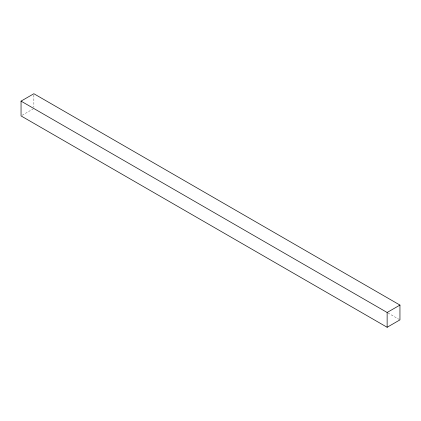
<?xml version="1.0" encoding="UTF-8"?>
<svg xmlns="http://www.w3.org/2000/svg" width="421" height="421" viewBox="0 0 421 421"><rect width="100%" height="100%" fill="white"/><g stroke="black" fill="none" stroke-linecap="round" stroke-linejoin="round"><path stroke-width="0.32" stroke-dasharray="2.1 1.58" d="M22.166 115.275L33.306 108.839M387.994 312.977L399.382 319.55M33.864 95.009L33.864 107.234"/><path stroke-width="0.63" d="M21.05 101.124L33.864 93.725L399.95 305.083L399.95 319.876L387.136 327.275L21.05 115.917L21.05 101.124L387.136 312.482L399.95 305.083M387.136 312.482L387.136 327.275"/></g></svg>
